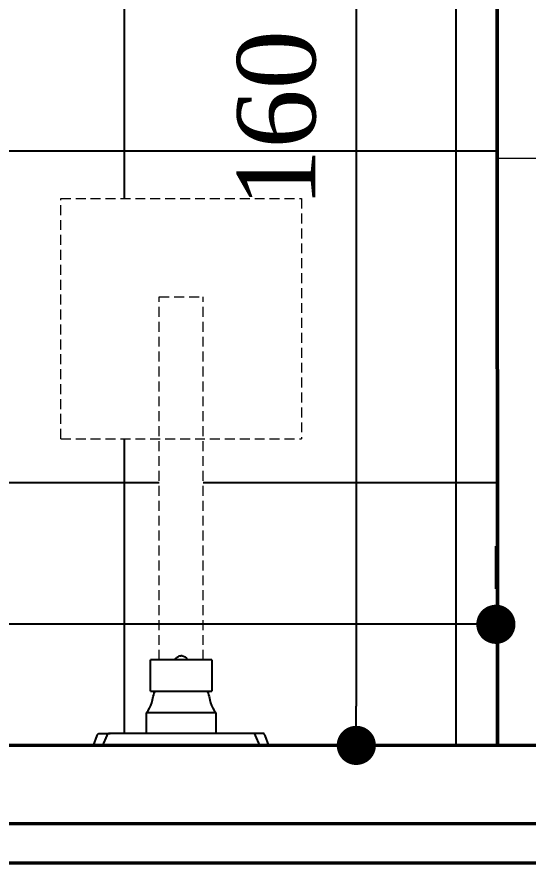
# Model space of a CAD drawing. Header units: centimetres. Extents: x -48696 to 156237, y -5617 to 29024.
# Drawn here: x -19920.7 to -19855.4, y 19758.2 to 19866.4 of the extents above; entities that cross this region are included whole.
import ezdxf

# ---------------------------------------------------------------- set-up
doc = ezdxf.new("R2010")
doc.units = ezdxf.units.CM
doc.linetypes.add('HIDDEN', pattern=[9.525, 6.35, -3.175])
doc.layers.add('Hachuria - Moveis', color=1, linetype='Continuous')
doc.layers.add('Piso', color=55, linetype='Continuous')
for name, color, linetype, lineweight in [('Parede Baixa', 5, 'Continuous', 50), ('Projeção Janela', 15, 'HIDDEN', 9), ('Projeção Viga', 1, 'HIDDEN', 9)]:
    doc.layers.add(name, color=color, linetype=linetype, lineweight=lineweight)
doc.styles.add('Valéria', font='romantic.ttf', dxfattribs={"height": 10})
doc.dimstyles.new('Cota - 50', dxfattribs={"dimtxt": 10, "dimasz": 5, "dimexe": 10, "dimexo": 20, "dimgap": 5, "dimtad": 1, "dimtxsty": 'Valéria', "dimblk": 'DOT', "dimcen": 0, "dimclrd": 12, "dimclre": 12, "dimclrt": 2, "dimazin": 2, "dimtfac": 1, "dimtix": 1, "dimtmove": 0, "dimatfit": 3, "dimldrblk": 'DOT', "dimfxl": 1, "dimarcsym": 0})

# ---------------------------------------------------------------- blocks, each defined once
blk = doc.blocks.new('_Dot')
at = {"color": 0, "linetype": 'ByBlock', "lineweight": -2}
blk.add_line((-0.5, 0), (-1, 0), dxfattribs=at)
at = {"color": 0, "linetype": 'ByBlock', "const_width": 0.5}
blk.add_lwpolyline([(-0.25, 0, 1), (0.25, 0, 1)], format="xyb", close=True, dxfattribs=at)
blk = doc.blocks.new('*D973')
at = {"color": 12, "lineweight": -2, "transparency": 16777216}
for p, q in [((-19879.22, 19933.36), (-19887.37, 19933.36)), ((-19877.37, 19928.36), (-19877.37, 19778.36)), ((-19879.32, 19773.36), (-19887.37, 19773.36))]:
    blk.add_line(p, q, dxfattribs=at)
at = {"layer": 'Defpoints', "color": 0, "transparency": 16777216}
for p in [(-19859.22, 19933.36), (-19877.37, 19773.36), (-19859.32, 19773.36)]:
    blk.add_point(p, dxfattribs=at)
at = {"color": 12, "lineweight": -2, "transparency": 16777216, "xscale": 5, "yscale": 5, "zscale": 5}
for p, rotation in [((-19877.37, 19933.36), 90), ((-19877.37, 19773.36), 270)]:
    blk.add_blockref('_Dot', p, dxfattribs=dict(at, rotation=rotation))
at = {"color": 2, "transparency": 16777216, "insert": (-19887.52, 19853.36), "char_height": 10, "attachment_point": 5, "rotation": 90, "style": 'Valéria'}
blk.add_mtext('160', dxfattribs=at)
blk = doc.blocks.new('*D974')
at = {"color": 12, "lineweight": -2, "transparency": 16777216}
for p, q in [((-20109.54, 19793.48), (-20109.54, 19798.82)), ((-19859.54, 19793.33), (-19859.54, 19798.82)), ((-19864.54, 19788.82), (-20104.54, 19788.82))]:
    blk.add_line(p, q, dxfattribs=at)
at = {"layer": 'Defpoints', "color": 0, "transparency": 16777216}
for p in [(-20109.54, 19788.82), (-20109.54, 19773.48), (-19859.54, 19773.33)]:
    blk.add_point(p, dxfattribs=at)
at = {"color": 12, "lineweight": -2, "transparency": 16777216, "xscale": 5, "yscale": 5, "zscale": 5, "rotation": 180}
blk.add_blockref('_Dot', (-20109.54, 19788.82), dxfattribs=at)
at = {"color": 12, "lineweight": -2, "transparency": 16777216, "xscale": 5, "yscale": 5, "zscale": 5}
blk.add_blockref('_Dot', (-19859.54, 19788.82), dxfattribs=at)
at = {"color": 2, "transparency": 16777216, "insert": (-19984.54, 19799.02), "char_height": 10, "attachment_point": 5, "style": 'Valéria'}
blk.add_mtext('250', dxfattribs=at)

msp = doc.modelspace()

# ---------------------------------------------------------------- hatches: boundary and pattern name
at = {"layer": 'Piso'}
h = msp.add_hatch(dxfattribs=at)
h.set_pattern_fill('ANSI37', color=256, scale=13.333333, angle=-45)
h.set_pattern_definition([(360, (-38279.656, 1180.254), (3e-14, 42.33333), []), (90, (-38279.656, 1180.254), (-42.33333, 3e-14), [])])
h.paths.add_polyline_path([(-19884.37225, 19843.1839), (-19884.37225, 19812.50202), (-19896.94392, 19812.50202), (-19896.94392, 19784.27568), (-19895.81692, 19784.27568), (-19895.81692, 19780.26587), (-19895.27873, 19777.48844), (-19895.30861, 19777.52813), (-19895.30861, 19774.89671), (-19888.71978, 19774.89671), (-19888.54392, 19773.35571), (-19859.54009, 19773.33231), (-19859.44679, 19933.3614), (-19939.44686, 19933.40806), (-19939.31774, 19773.37879), (-19910.94358, 19773.36224), (-19910.86936, 19774.79466), (-19910.56303, 19775.27781), (-19904.17923, 19774.89671), (-19904.17923, 19777.52813), (-19903.67092, 19780.26587), (-19903.67092, 19784.27568), (-19902.54392, 19784.27568), (-19902.54392, 19812.50202), (-19915.11558, 19812.50202), (-19915.11558, 19843.1839)])

# ---------------------------------------------------------------- linework, layer by layer
at = {"layer": 'Hachuria - Moveis'}
for p, q in [((-19900.27336, 19784.61489), (-19900.38084, 19784.5231)), ((-19900.27336, 19784.61489), (-19900.15285, 19784.68874)), ((-19900.02226, 19784.74283), (-19900.15285, 19784.68874)), ((-19899.88483, 19784.77583), (-19900.02226, 19784.74283)), ((-19899.88483, 19784.77583), (-19899.74392, 19784.78692)), ((-19899.60301, 19784.77583), (-19899.74392, 19784.78692)), ((-19899.60301, 19784.77583), (-19899.46557, 19784.74283)), ((-19899.33499, 19784.68874), (-19899.46557, 19784.74283)), ((-19899.21447, 19784.61489), (-19899.33499, 19784.68874)), ((-19899.21447, 19784.61489), (-19899.10699, 19784.5231)), ((-19903.67092, 19780.26587), (-19903.67092, 19784.27568)), ((-19900.55453, 19784.27568), (-19903.67092, 19784.27568)), ((-19900.54649, 19784.2951), (-19900.55453, 19784.27568)), ((-19898.9333, 19784.27568), (-19900.55453, 19784.27568)), ((-19900.47264, 19784.41562), (-19900.54649, 19784.2951)), ((-19900.47264, 19784.41562), (-19900.38084, 19784.5231)), ((-19899.0152, 19784.41562), (-19899.10699, 19784.5231)), ((-19899.0152, 19784.41562), (-19898.94135, 19784.2951)), ((-19898.9333, 19784.27568), (-19898.94135, 19784.2951)), ((-19895.81692, 19784.27568), (-19898.9333, 19784.27568)), ((-19895.81692, 19784.27568), (-19895.81692, 19780.26587)), ((-19903.67092, 19780.26587), (-19903.08536, 19780.26587)), ((-19903.17486, 19780.05126), (-19903.08536, 19780.26587)), ((-19903.08536, 19780.26587), (-19896.40247, 19780.26587)), ((-19896.40247, 19780.26587), (-19896.31298, 19780.05126)), ((-19896.40247, 19780.26587), (-19895.81692, 19780.26587)), ((-19903.50377, 19778.80068), (-19903.42211, 19779.15909)), ((-19903.42211, 19779.15909), (-19903.3769, 19779.38719)), ((-19903.3769, 19779.38719), (-19903.32059, 19779.6119)), ((-19903.32059, 19779.6119), (-19903.25324, 19779.83326)), ((-19903.25324, 19779.83326), (-19903.17486, 19780.05126)), ((-19896.31298, 19780.05126), (-19896.2346, 19779.83326)), ((-19896.2346, 19779.83326), (-19896.16725, 19779.6119)), ((-19896.16725, 19779.6119), (-19896.11093, 19779.38719)), ((-19896.11093, 19779.38719), (-19896.06573, 19779.15909)), ((-19896.06573, 19779.15909), (-19895.98405, 19778.80063)), ((-19903.95814, 19777.82187), (-19903.77178, 19778.1323)), ((-19903.77178, 19778.1323), (-19903.62091, 19778.45855)), ((-19903.62091, 19778.45855), (-19903.50377, 19778.80068)), ((-19895.98405, 19778.80063), (-19895.86685, 19778.45837)), ((-19895.86685, 19778.45837), (-19895.71539, 19778.13212)), ((-19895.71539, 19778.13212), (-19895.52967, 19777.82183)), ((-19904.17923, 19777.52813), (-19903.95814, 19777.82187)), ((-19904.17923, 19774.89671), (-19904.17923, 19777.52813)), ((-19895.30861, 19777.52813), (-19904.17923, 19777.52813)), ((-19895.52967, 19777.82183), (-19895.30861, 19777.52813)), ((-19895.30861, 19777.52813), (-19895.30861, 19774.89671)), ((-19910.39278, 19774.76371), (-19910.32759, 19774.8188)), ((-19910.32759, 19774.8188), (-19910.25339, 19774.86107)), ((-19910.25339, 19774.86107), (-19910.17524, 19774.88764)), ((-19910.17524, 19774.88764), (-19910.09846, 19774.89671)), ((-19910.09846, 19774.89671), (-19908.79613, 19774.89671)), ((-19909.06403, 19774.8188), (-19909.24139, 19774.63071)), ((-19908.97728, 19774.86107), (-19909.06403, 19774.8188)), ((-19908.8859, 19774.88764), (-19908.97728, 19774.86107)), ((-19908.79613, 19774.89671), (-19908.8859, 19774.88764)), ((-19904.17923, 19774.89671), (-19908.79613, 19774.89671)), ((-19895.30861, 19774.89671), (-19904.17923, 19774.89671)), ((-19890.6917, 19774.89671), (-19895.30861, 19774.89671)), ((-19890.60193, 19774.88764), (-19890.6917, 19774.89671)), ((-19889.38937, 19774.89671), (-19890.6917, 19774.89671)), ((-19890.51056, 19774.86107), (-19890.60193, 19774.88764)), ((-19890.4238, 19774.8188), (-19890.51056, 19774.86107)), ((-19890.24644, 19774.63071), (-19890.4238, 19774.8188)), ((-19889.31259, 19774.88764), (-19889.38937, 19774.89671)), ((-19889.23444, 19774.86107), (-19889.31259, 19774.88764)), ((-19889.16024, 19774.8188), (-19889.23444, 19774.86107)), ((-19889.09505, 19774.76371), (-19889.16024, 19774.8188)), ((-19910.94392, 19773.35571), (-19910.47928, 19774.63071)), ((-19910.47928, 19774.63071), (-19910.44452, 19774.69955)), ((-19910.44452, 19774.69955), (-19910.39278, 19774.76371)), ((-19909.24139, 19774.63071), (-19909.78215, 19773.36156)), ((-19889.70319, 19773.35571), (-19890.24644, 19774.63071)), ((-19889.04331, 19774.69955), (-19889.09505, 19774.76371)), ((-19889.00855, 19774.63071), (-19889.04331, 19774.69955)), ((-19888.54392, 19773.35571), (-19889.00855, 19774.63071)), ((-19910.94392, 19773.35571), (-19888.54392, 19773.35571))]:
    msp.add_line(p, q, dxfattribs=at)
at = {"layer": 'Parede Baixa'}
for p, q in [((-19859.44679, 19933.3614), (-19859.31768, 19773.33213)), ((-20109.54009, 19773.47807), (-19644.31329, 19773.20673)), ((-20613.91882, 19763.77225), (-19644.3162, 19763.20673)), ((-20613.91779, 19758.77225), (-19644.31765, 19758.20673))]:
    msp.add_line(p, q, dxfattribs=at)
at = {"layer": 'Projeção Janela', "linetype": 'HIDDEN', "ltscale": 0.2}
for p, q in [((-19915.11558, 19812.50202), (-19915.11558, 19843.1839)), ((-19915.11558, 19843.1839), (-19884.37225, 19843.1839)), ((-19884.37225, 19843.1839), (-19884.37225, 19812.50202)), ((-19902.54392, 19830.64296), (-19896.94392, 19830.64296)), ((-19902.54392, 19784.27568), (-19902.54392, 19830.64296)), ((-19896.94392, 19784.27568), (-19896.94392, 19830.64296)), ((-19915.11558, 19812.50202), (-19884.37225, 19812.50202))]:
    msp.add_line(p, q, dxfattribs=at)
at = {"layer": 'Projeção Viga'}
for p, q in [((-19859.31768, 19848.33213), (-19844.31768, 19848.33213)), ((-19859.31768, 19773.33213), (-19844.31768, 19773.33213))]:
    msp.add_line(p, q, dxfattribs=at)

# ---------------------------------------------------------------- dimensions: what is measured, and where the dimension line sits
dim = msp.add_linear_dim(base=(-19877.36762, 19773.36129), p1=(-19859.22434, 19933.36127), p2=(-19859.31766, 19773.36129), angle=270, dimstyle='Cota - 50')
dim.commit()
dim.dimension.update_dxf_attribs({"geometry": '*D973', "text_midpoint": (-19887.51555, 19853.36128)})
dim = msp.add_linear_dim(base=(-20109.54009, 19788.82419), p1=(-19859.54009, 19773.33087), p2=(-20109.54009, 19773.47807), dimstyle='Cota - 50')
dim.commit()
dim.dimension.update_dxf_attribs({"geometry": '*D974', "text_midpoint": (-19984.54009, 19799.01649)})

doc.saveas('drawing.dxf')
